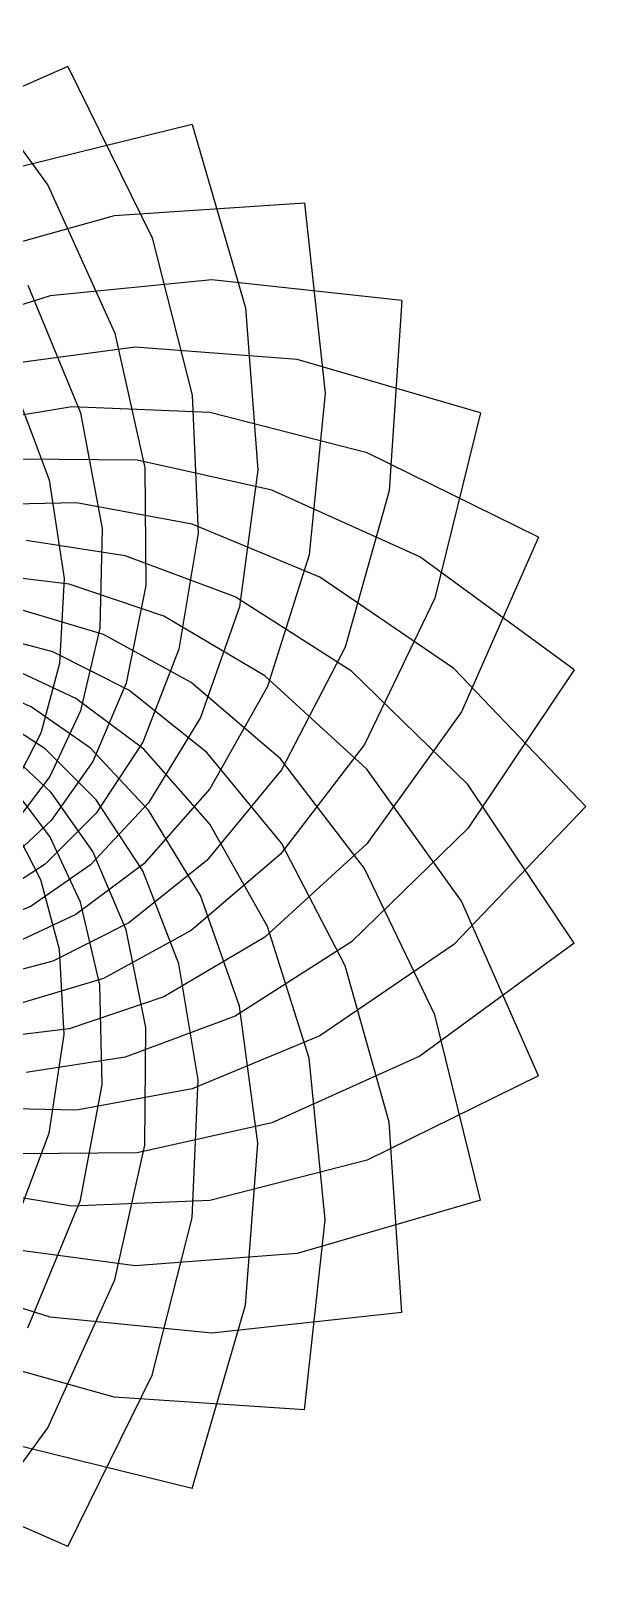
# Model space of a CAD drawing. Header units: metres. Extents: x 125 to 1075, y -75 to 875.
# Drawn here: x 740 to 1075, y -68 to 868 of the extents above; entities that cross this region are included whole.
import ezdxf

# ---------------------------------------------------------------- set-up
doc = ezdxf.new("R2010")
doc.units = ezdxf.units.M

msp = doc.modelspace()

# ---------------------------------------------------------------- linework, layer by layer
for p, q in [((682.51764, 867.9807), (750.5972, 775.0006)), ((762.52795, 846.542), (657.0793, 800.0587)), ((762.52795, 846.542), (813.4275, 743.1526)), ((837.6, 811.53534), (725.6816, 784.0692)), ((837.6, 811.53534), (869.77295, 700.87805)), ((750.5972, 775.0006), (790.9745, 685.70557)), ((905.4527, 764.02435), (790.4651, 756.4099)), ((905.4527, 764.02435), (917.9214, 649.4614)), ((790.4651, 756.4099), (696.1071, 729.943)), ((813.4275, 743.1526), (837.6854, 648.2027)), ((738.4609, 714.52747), (770.288, 637.5054)), ((849.4614, 717.9214), (751.94104, 708.2416)), ((964.02435, 705.4527), (849.4614, 717.9214)), ((751.94104, 708.2416), (672.4806, 683.1137)), ((964.02435, 705.4527), (956.4099, 590.4651)), ((869.77295, 700.87805), (877.17444, 603.15826)), ((790.9745, 685.70557), (808.94336, 604.3269)), ((803.1583, 677.17444), (720.5417, 666.22644)), ((900.87805, 669.77295), (803.1583, 677.17444)), ((1011.5353, 637.60004), (900.87805, 669.77295)), ((726.4586, 663.46735), (751.361, 597.1151)), ((837.6854, 648.2027), (841.25006, 564.94006)), ((917.9214, 649.4614), (908.2416, 551.94104)), ((764.94006, 641.25006), (695.0261, 629.6401)), ((848.2027, 637.6854), (764.94006, 641.25006)), ((770.288, 637.5054), (783.2902, 567.8369)), ((943.1526, 613.4275), (848.2027, 637.6854)), ((1011.5353, 637.60004), (984.0692, 525.6816)), ((804.3269, 608.94336), (733.45905, 609.6502)), ((885.70557, 590.9745), (804.3269, 608.94336)), ((1046.542, 562.52795), (943.1526, 613.4275)), ((808.94336, 604.3269), (809.6502, 533.45905)), ((877.17444, 603.15826), (866.22644, 520.5416)), ((751.361, 597.1151), (760.4685, 537.53815)), ((975.0006, 550.5973), (885.70557, 590.9745)), ((956.4099, 590.4651), (929.943, 496.10712)), ((767.83685, 583.2902), (707.58356, 581.9139)), ((837.5054, 570.2881), (767.83685, 583.2902)), ((783.2902, 567.8369), (781.9139, 507.58356)), ((841.25006, 564.94006), (829.6401, 495.02612)), ((914.52747, 538.46094), (837.5054, 570.2881)), ((1046.542, 562.52795), (1000.0587, 457.07925)), ((797.11505, 551.3611), (737.5381, 560.4685)), ((863.4673, 526.45874), (797.11505, 551.3611)), ((908.2416, 551.94104), (883.1137, 472.4806)), ((1067.9807, 482.51764), (975.0006, 550.5973)), ((763.31366, 534.1474), (712.4226, 540.22614)), ((760.4685, 537.53815), (757.6177, 486.36472)), ((820.404, 514.83295), (763.31366, 534.1474)), ((995.45447, 483.19116), (914.52747, 538.46094)), ((809.6502, 533.45905), (797.8319, 474.3601)), ((933.79254, 481.74026), (863.4673, 526.45874)), ((984.0692, 525.6816), (941.61926, 437.35306)), ((784.127, 503.7503), (735.06464, 518.5738)), ((881.42395, 478.78693), (820.404, 514.83295)), ((866.22644, 520.5416), (842.65247, 453.70587)), ((781.9139, 507.58356), (770.2202, 457.6826)), ((753.6028, 493.3187), (711.48914, 504.54898)), ((836.9961, 474.8156), (784.127, 503.7503)), ((929.943, 496.10712), (891.3987, 422.2173)), ((799.34576, 470.20078), (753.6028, 493.3187)), ((829.6401, 495.02612), (807.7389, 438.87726)), ((767.4739, 465.22812), (727.9501, 483.60077)), ((757.6177, 486.36472), (746.2866, 444.278)), ((942.9155, 422.53598), (881.42395, 478.78693)), ((1003.8926, 413.25742), (933.79254, 481.74026)), ((1075.2001, 400), (995.45447, 483.19116)), ((1067.9807, 482.51764), (1003.8926, 386.74265)), ((740.5234, 460.1124), (706.41785, 474.62543)), ((797.8319, 474.3601), (777.65063, 427.24783)), ((846.3872, 432.5251), (799.34576, 470.20078)), ((890.8297, 428.72122), (836.9961, 474.8156)), ((883.1137, 472.4806), (848.29193, 410.7538)), ((776.25635, 435.15555), (740.5234, 460.1124)), ((808.50745, 434.51825), (767.4739, 465.22812)), ((748.8269, 434.79755), (717.7597, 455.01245)), ((770.2202, 457.6826), (751.753, 418.2029)), ((842.65247, 453.70587), (811.3338, 402.21317)), ((1000.0587, 457.07925), (942.9155, 377.46402)), ((746.2866, 444.278), (729.48914, 411.23776)), ((752.6084, 408.42535), (725.5235, 433.72794)), ((779.6833, 404.0149), (748.8269, 434.79755)), ((811.3338, 397.7869), (776.25635, 435.15555)), ((807.7389, 438.87726), (779.6833, 395.98517)), ((848.29193, 389.24628), (808.50745, 434.51825)), ((891.3987, 377.7827), (846.3872, 432.5251)), ((941.61926, 437.35306), (890.8297, 371.2789)), ((777.65063, 427.24783), (752.6084, 391.57474)), ((891.3987, 422.2173), (846.3872, 367.475)), ((941.61926, 362.64697), (890.8297, 428.72122)), ((1000.0587, 342.92078), (942.9155, 422.53598)), ((751.753, 418.2029), (729.47327, 388.58148)), ((1067.9807, 317.48224), (1003.8926, 413.25742)), ((751.753, 381.7972), (729.47327, 411.4186)), ((777.65063, 372.7522), (752.6084, 408.42535)), ((807.7389, 361.1228), (779.6833, 404.0149)), ((848.29193, 410.7538), (808.50745, 365.4818)), ((779.6833, 395.98517), (748.8269, 365.20255)), ((811.3338, 402.21317), (776.25635, 364.84448)), ((842.65247, 346.29422), (811.3338, 397.7869)), ((1075.2001, 400), (995.45447, 316.80884)), ((752.6084, 391.57474), (725.5235, 366.27213)), ((746.2866, 355.7221), (729.48914, 388.76233)), ((883.1137, 327.5194), (848.29193, 389.24628)), ((1003.8926, 386.74265), (933.79254, 318.25974)), ((770.2202, 342.31744), (751.753, 381.7972)), ((942.9155, 377.46402), (881.42395, 321.2132)), ((929.943, 303.89288), (891.3987, 377.7827)), ((748.8269, 365.20255), (717.7597, 344.9876)), ((808.50745, 365.4818), (767.4739, 334.77197)), ((797.8319, 325.63995), (777.65063, 372.7522)), ((846.3872, 367.475), (799.34576, 329.79926)), ((890.8297, 371.2789), (836.9961, 325.18445)), ((776.25635, 364.84448), (740.5234, 339.8877)), ((757.61774, 313.63538), (746.2866, 355.7221)), ((829.64014, 304.97397), (807.7389, 361.1228)), ((984.0692, 274.31848), (941.61926, 362.64697)), ((740.5234, 339.8877), (706.4179, 325.3746)), ((781.91394, 292.4165), (770.2202, 342.31744)), ((866.22644, 279.45837), (842.65247, 346.29422)), ((1046.542, 237.47191), (1000.0587, 342.92078)), ((767.4739, 334.77197), (727.95013, 316.3993)), ((799.34576, 329.79926), (753.6029, 306.6814)), ((836.9961, 325.18445), (784.127, 296.24976)), ((809.65027, 266.54108), (797.8319, 325.63995)), ((881.42395, 321.2132), (820.40405, 285.1671)), ((933.79254, 318.25974), (863.46735, 273.54138)), ((908.2416, 248.05899), (883.1137, 327.5194)), ((760.46857, 262.4619), (757.61774, 313.63538)), ((995.45447, 316.80884), (914.52747, 261.53906)), ((1067.9807, 317.48224), (975.0006, 249.40268)), ((753.6029, 306.6814), (711.48914, 295.45108)), ((841.25006, 235.05995), (829.64014, 304.97397)), ((956.41, 209.53497), (929.943, 303.89288)), ((784.127, 296.24976), (735.0647, 281.42627)), ((783.2902, 232.16313), (781.91394, 292.4165)), ((820.40405, 285.1671), (763.3137, 265.85263)), ((863.46735, 273.54138), (797.11505, 248.63893)), ((877.17444, 196.84174), (866.22644, 279.45837)), ((1011.5353, 162.39989), (984.0692, 274.31848)), ((763.3137, 265.85263), (712.42267, 259.77393)), ((751.3611, 202.88495), (760.46857, 262.4619)), ((808.94336, 195.67313), (809.65027, 266.54108)), ((914.52747, 261.53906), (837.5054, 229.71194)), ((797.11505, 248.63893), (737.53815, 239.5315)), ((975.0006, 249.40268), (885.70557, 209.02548)), ((917.9214, 150.53864), (908.2416, 248.05899)), ((837.6855, 151.79733), (841.25006, 235.05995)), ((1046.542, 237.47191), (943.1526, 186.57245)), ((837.5054, 229.71194), (767.83685, 216.70978)), ((770.2881, 162.49467), (783.2902, 232.16313)), ((767.83685, 216.70978), (707.58356, 218.08614)), ((885.70557, 209.02548), (804.32684, 191.05655)), ((964.0243, 94.54724), (956.41, 209.53497)), ((726.4587, 136.53271), (751.3611, 202.88495)), ((869.77295, 99.12204), (877.17444, 196.84174)), ((804.32684, 191.05655), (733.459, 190.34976)), ((790.9746, 114.29446), (808.94336, 195.67313)), ((943.1526, 186.57245), (848.2027, 162.31456)), ((764.94, 158.7499), (695.02606, 170.35992)), ((738.461, 85.47259), (770.2881, 162.49467)), ((848.2027, 162.31456), (764.94, 158.7499)), ((1011.5353, 162.39989), (900.87805, 130.22705)), ((813.4275, 56.84738), (837.6855, 151.79733)), ((905.45264, 35.97562), (917.9214, 150.53864)), ((803.1583, 122.82562), (720.54156, 133.7735)), ((900.87805, 130.22705), (803.1583, 122.82562)), ((751.9409, 91.75836), (672.4805, 116.88626)), ((750.59717, 24.99936), (790.9746, 114.29446)), ((837.6, -11.53534), (869.77295, 99.12204)), ((964.0243, 94.54724), (849.4614, 82.07861)), ((849.4614, 82.07861), (751.9409, 91.75836)), ((790.4651, 43.59006), (696.107, 70.05698)), ((762.52795, -46.54196), (813.4275, 56.84738)), ((905.45264, 35.97562), (790.4651, 43.59006)), ((682.5176, -67.98068), (750.59717, 24.99936)), ((837.6, -11.53534), (725.6816, 15.93082)), ((762.52795, -46.54196), (657.0793, -0.05869))]:
    msp.add_line(p, q)

doc.saveas('drawing.dxf')
